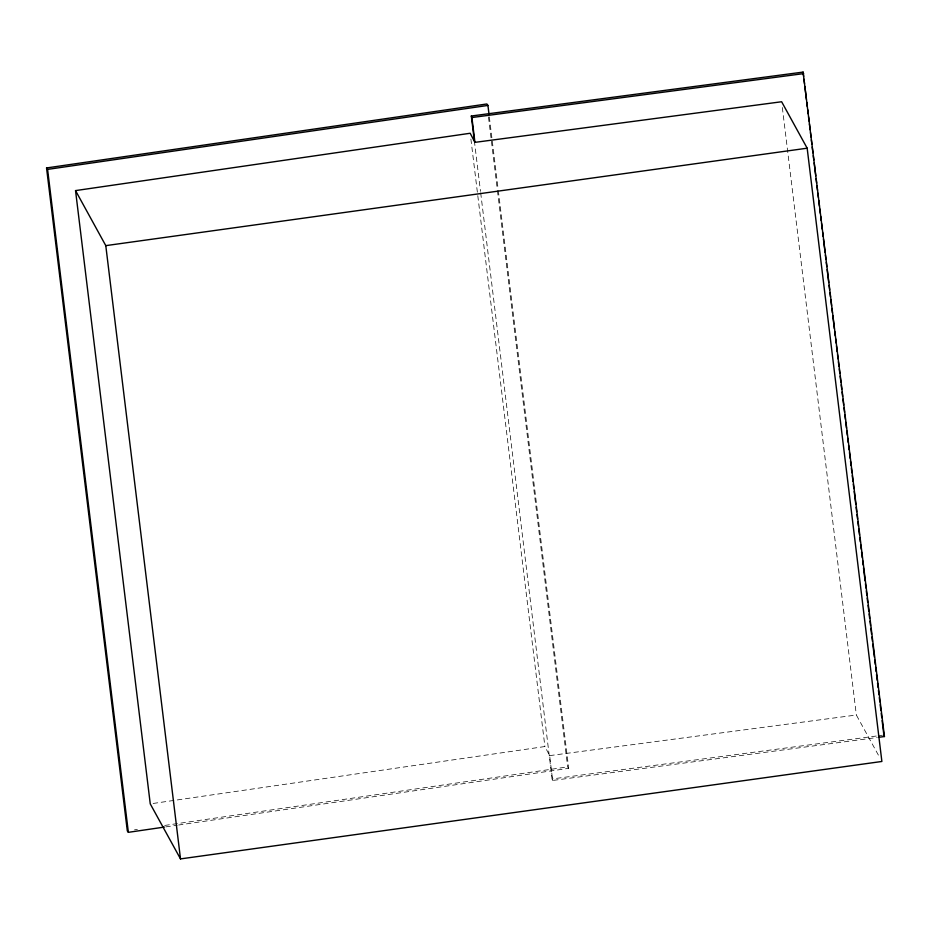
<?xml version="1.0" encoding="UTF-8"?>
<svg xmlns="http://www.w3.org/2000/svg" width="931" height="931" viewBox="0 0 931 931"><rect width="100%" height="100%" fill="white"/><g stroke="black" fill="none" stroke-linecap="round" stroke-linejoin="round"><path stroke-width="0.7" stroke-dasharray="4.66 3.49" d="M153.126 803.453L544.903 746.534L549.651 755.623L552.665 780.457L877.27 737.48M134.506 829.835L137.392 829.416M164.729 825.436L567.654 766.9L568.701 768.343L178.717 825.006M165.776 826.891L177.286 825.215M549.651 755.623L856.345 715.02L879.807 757.694M480.687 192.798L552.095 778.944L876.688 735.979M878.131 735.781L882.437 735.211M552.095 778.944L552.665 780.457M782.331 107.519L856.345 715.02M489.334 116.945L498.12 189.005M498.294 190.448L568.701 768.343M488.472 116.945L497.247 189.005M497.422 190.448L567.654 766.9M474.356 140.849L480.501 191.355M470.888 139.033L544.903 746.534"/><path stroke-width="1.4" d="M164.333 827.089L128.362 832.326L127.314 830.871L46.55 167.952L486.89 103.969L487.937 105.424L488.984 114.071M46.55 167.952L47.586 169.395L487.937 105.424M75.539 190.599L470.19 133.261L474.926 142.362L781.633 101.747L807.165 148.192L881.878 761.465L180.509 858.906L150.252 803.872L75.539 190.599L105.785 245.633L180.509 858.906M105.785 245.633L807.165 148.192M474.356 140.849L471.33 116.014L803.104 72.094L884.45 736.537L878.701 737.294M471.33 116.014L471.901 117.527L803.686 73.607M883.88 735.025L884.45 736.537M803.104 72.094L803.639 76.423M803.988 79.298L804.512 83.627M804.861 86.502L806.444 99.477M806.793 102.363L807.317 106.681M807.677 109.567L808.201 113.885M808.55 116.771L809.074 121.088M809.435 123.974L810.133 129.735M810.482 132.621L811.006 136.95M811.355 139.825L811.89 144.154M812.239 147.04L812.938 152.8M813.287 155.686L813.822 160.004M814.171 162.89L815.754 175.854M816.103 178.74L816.627 183.058M816.976 185.944L817.511 190.273M817.86 193.148L818.384 197.477M818.733 200.351L819.431 206.123M819.792 208.998L820.316 213.327M820.665 216.213L821.189 220.531M821.549 223.417L822.248 229.177M822.597 232.063L823.12 236.381M823.481 239.267L825.052 252.243M825.401 255.117L825.937 259.446M826.286 262.321L826.809 266.65M827.159 269.536L828.741 282.5M829.09 285.386L829.626 289.704M829.975 292.59L830.499 296.919M830.848 299.794L831.558 305.566M831.907 308.44L832.43 312.769M832.78 315.644L834.362 328.62M834.711 331.506L835.235 335.823M835.596 338.709L836.119 343.027M836.469 345.913L837.167 351.674M837.516 354.56L838.051 358.877M838.4 361.763L838.924 366.092M839.273 368.967L839.809 373.296M840.158 376.182L840.856 381.943M841.205 384.829L841.74 389.146M842.09 392.032L842.613 396.35M842.962 399.236L843.672 404.997M844.021 407.883L844.545 412.2M844.894 415.086L845.418 419.416M845.779 422.29L846.477 428.062M846.826 430.937L847.35 435.266M847.71 438.152L848.234 442.469M848.583 445.355L849.107 449.673M849.456 452.559L850.166 458.32M850.515 461.206L851.039 465.523M851.388 468.409L851.923 472.739M852.272 475.613L852.971 481.385M853.32 484.26L853.855 488.589M854.204 491.463L855.787 504.439M856.136 507.325L856.66 511.643M857.009 514.529L857.532 518.846M857.893 521.732L858.417 526.062M858.766 528.936L859.464 534.708M859.825 537.583L860.349 541.912M860.698 544.786L861.222 549.115M861.571 552.002L862.281 557.762M862.63 560.648L863.153 564.966M863.503 567.852L865.085 580.816M865.434 583.702L865.97 588.031M866.319 590.906L866.842 595.235M867.192 598.109L867.727 602.438M868.076 605.325L868.774 611.085M869.123 613.971L869.647 618.289M870.008 621.175L870.532 625.492M870.881 628.378L871.579 634.139M871.94 637.025L872.463 641.343M872.812 644.229L874.395 657.205M874.744 660.079L875.268 664.408M875.617 667.294L876.152 671.612M876.502 674.498L877.2 680.258M877.549 683.145L878.084 687.462M878.433 690.348L878.957 694.666M879.306 697.552L879.842 701.881M880.191 704.755L880.889 710.528M881.238 713.402L881.773 717.731M882.123 720.606L883.694 733.581M471.901 117.527L474.926 142.362M47.586 169.395L128.362 832.326"/></g></svg>
